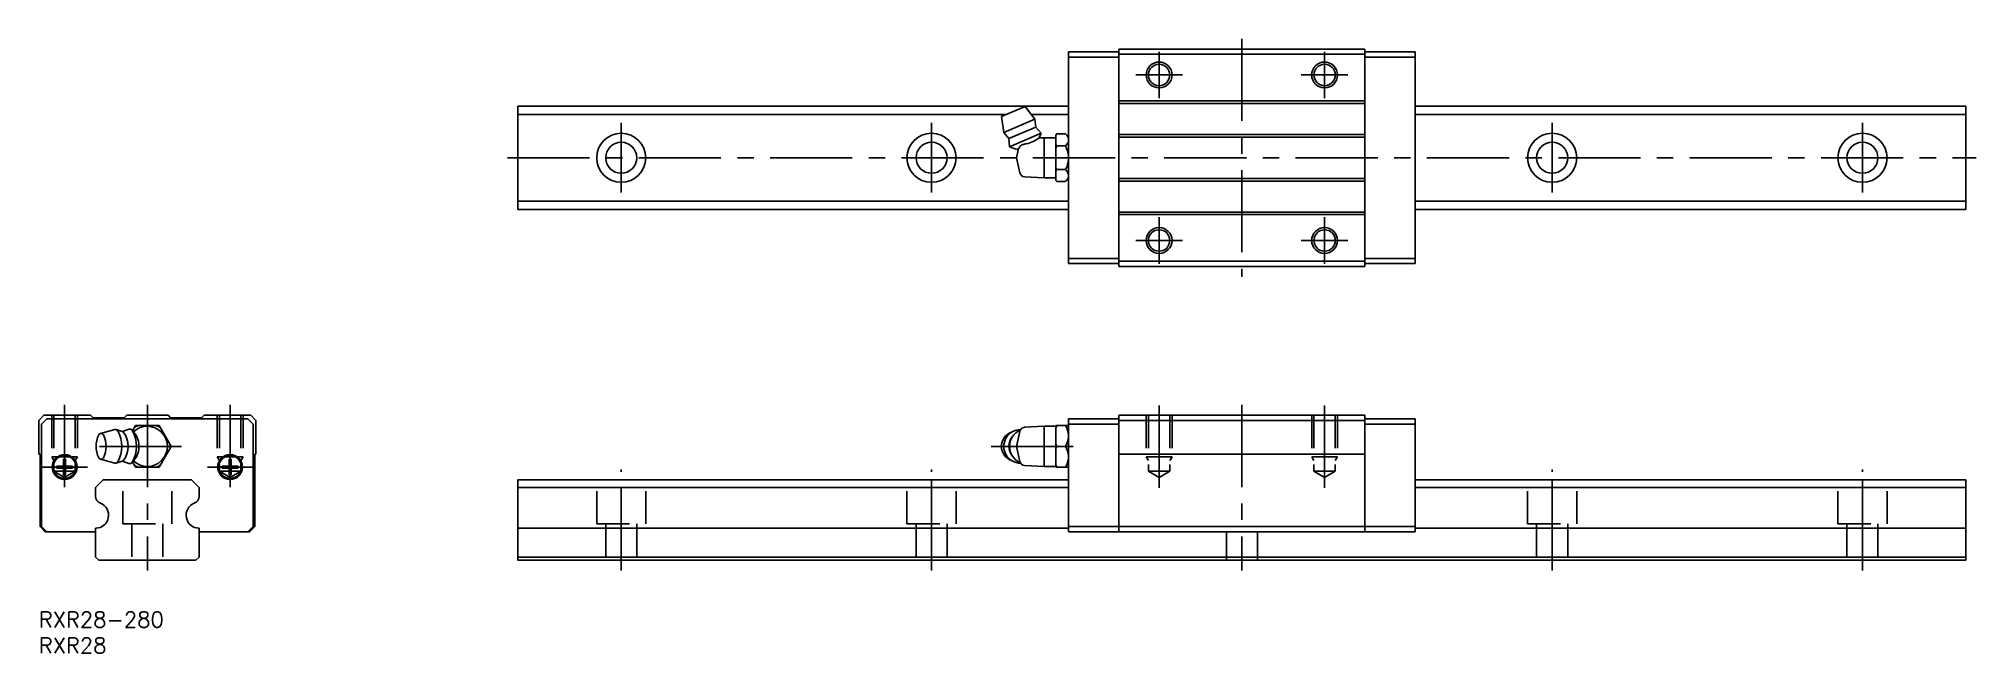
# Model space of a CAD drawing. Extents: x 0 to 375, y -8 to 111.
import ezdxf

# ---------------------------------------------------------------- set-up
doc = ezdxf.new("R2010")
doc.units = 0
doc.header["$LTSCALE"] = 0.5
doc.linetypes.add('CENTER', pattern=[50.8, 31.75, -6.35, 6.35, -6.35])
doc.linetypes.add('DASHED', pattern=[19.05, 12.7, -6.35])
for name, color, linetype in [('MSM_CENTER', 1, 'CENTER'), ('MSM_CONTINUOUS', 7, 'CONTINUOUS'), ('MSM_DASHED', 4, 'DASHED'), ('MSM_NARROW', 5, 'CONTINUOUS'), ('MSM_PART_NUMBER', 7, 'CONTINUOUS')]:
    doc.layers.add(name, color=color, linetype=linetype)
doc.styles.get("Standard").update_dxf_attribs({"font": 'txt.shx', "height": 2, "bigfont": 'bigfont.shx'})

# ---------------------------------------------------------------- blocks, each defined once
blk = doc.blocks.new('*U53')
at = {"layer": 'MSM_PART_NUMBER'}
blk.add_text('RXR28-280', height=3, dxfattribs=at).set_placement((0, -3))
blk = doc.blocks.new('*U54')
at = {"layer": 'MSM_PART_NUMBER'}
blk.add_text('RXR28', height=3, dxfattribs=at).set_placement((0, -8))

msp = doc.modelspace()

# ---------------------------------------------------------------- linework, layer by layer
at = {"layer": 'MSM_CENTER'}
for p, q in [((232.63, 110.8), (232.63, 64.8)), ((216.63, 99.3), (216.63, 108.3)), ((248.63, 99.3), (248.63, 108.3)), ((212.13, 103.8), (221.13, 103.8)), ((244.13, 103.8), (253.13, 103.8)), ((112.63, 81.05), (112.63, 94.55)), ((172.63, 81.05), (172.63, 94.55)), ((292.63, 81.05), (292.63, 94.55)), ((352.63, 81.05), (352.63, 94.55)), ((90.63, 87.8), (374.63, 87.8)), ((216.63, 67.3), (216.63, 76.3)), ((248.63, 67.3), (248.63, 76.3)), ((212.13, 71.8), (221.13, 71.8)), ((244.13, 71.8), (253.13, 71.8)), ((5, 40), (5, 23.6)), ((21, 40), (21, 8)), ((37, 40), (37, 23.6)), ((216.63, 24), (216.63, 40)), ((232.63, 40), (232.63, 8)), ((248.63, 24), (248.63, 40)), ((27.61, 32), (9.1, 32)), ((184.13, 32), (201.13, 32)), ((9.4, 28), (0.6, 28)), ((32.6, 28), (41.4, 28)), ((112.63, 8), (112.63, 27.5)), ((172.63, 8), (172.63, 27.5)), ((292.63, 8), (292.63, 27.5)), ((352.63, 8), (352.63, 27.5))]:
    msp.add_line(p, q, dxfattribs=at)
at = {"layer": 'MSM_CENTER', "color": 3}
for p, q in [((172.63, 10), (172.63, 25.5)), ((292.63, 10), (292.63, 25.5)), ((352.63, 10), (352.63, 25.5))]:
    msp.add_line(p, q, dxfattribs=at)
at = {"layer": 'MSM_CONTINUOUS'}
for p, q in [((208.83, 108.8), (256.43, 108.8)), ((208.83, 66.8), (208.83, 108.8)), ((256.43, 66.8), (256.43, 108.8)), ((199.13, 108.25), (208.83, 108.25)), ((199.13, 67.35), (199.13, 108.25)), ((199.13, 107.26), (208.83, 107.26)), ((208.83, 107.8), (256.43, 107.8)), ((266.13, 108.25), (256.43, 108.25)), ((266.13, 107.26), (256.43, 107.26)), ((266.13, 67.35), (266.13, 108.25)), ((92.63, 97.8), (199.13, 97.8)), ((92.63, 97.8), (92.63, 77.8)), ((186.13, 95.77), (190.74, 97.72)), ((192.61, 95.26), (190.74, 97.72)), ((208.83, 98.8), (256.43, 98.8)), ((208.83, 98.3), (256.43, 98.3)), ((266.13, 97.8), (372.63, 97.8)), ((372.63, 97.8), (372.63, 77.8)), ((92.63, 96.19), (187.11, 96.19)), ((186.13, 95.77), (186.61, 92.71)), ((186.61, 92.71), (192.61, 95.26)), ((187.58, 91.5), (192.8, 93.71)), ((191.9, 96.19), (199.13, 96.19)), ((192.8, 93.71), (192.61, 95.26)), ((193.85, 92.53), (192.8, 93.71)), ((266.13, 96.19), (372.63, 96.19)), ((186.61, 92.71), (187.58, 91.5)), ((187.58, 91.5), (187.7, 89.92)), ((187.7, 89.92), (193.85, 92.53)), ((187.7, 89.92), (189.1, 89.42)), ((193.44, 91.62), (193.85, 92.53)), ((194.43, 91.68), (193.44, 91.62)), ((196.63, 91.68), (194.43, 91.68)), ((194.43, 91.68), (194.43, 83.93)), ((196.85, 92.42), (196.63, 92.2)), ((196.63, 92.19), (196.85, 92.42)), ((196.63, 92.2), (196.63, 83.4)), ((196.85, 90.11), (196.63, 90.34)), ((196.63, 89.65), (196.85, 90.11)), ((196.85, 92.42), (198.52, 92.42)), ((196.85, 90.11), (198.52, 90.11)), ((199.13, 91.8), (198.52, 92.42)), ((208.83, 92.3), (256.43, 92.3)), ((208.83, 91.8), (256.43, 91.8)), ((189.44, 89.57), (189.03, 87.8)), ((189.03, 87.8), (189.7, 84.9)), ((189.1, 89.42), (189.57, 89.62)), ((190.62, 84.13), (194.43, 83.93)), ((194.43, 83.93), (196.63, 83.93)), ((196.63, 85.27), (196.85, 85.5)), ((196.85, 83.19), (196.63, 83.42)), ((196.63, 83.4), (196.85, 83.19)), ((196.85, 85.5), (198.52, 85.5)), ((196.85, 83.19), (198.52, 83.19)), ((198.52, 83.19), (199.13, 83.8)), ((208.83, 83.8), (256.43, 83.8)), ((208.83, 83.3), (256.43, 83.3)), ((92.63, 79.42), (199.13, 79.42)), ((266.13, 79.42), (372.63, 79.42)), ((92.63, 77.8), (199.13, 77.8)), ((208.83, 77.3), (256.43, 77.3)), ((208.83, 76.8), (256.43, 76.8)), ((266.13, 77.8), (372.63, 77.8)), ((199.13, 68.34), (208.83, 68.34)), ((208.83, 67.8), (256.43, 67.8)), ((266.13, 68.34), (256.43, 68.34)), ((199.13, 67.35), (208.83, 67.35)), ((208.83, 66.8), (256.43, 66.8)), ((266.13, 67.35), (256.43, 67.35)), ((1, 38), (0, 37)), ((10, 38), (1, 38)), ((10.5, 37.5), (10, 38)), ((16.5, 37.5), (10.5, 37.5)), ((17, 38), (16.5, 37.5)), ((25, 38), (17, 38)), ((25.5, 37.5), (25, 38)), ((31.5, 37.5), (25.5, 37.5)), ((32, 38), (31.5, 37.5)), ((41, 38), (32, 38)), ((42, 37), (41, 38)), ((208.83, 38), (256.43, 38)), ((208.83, 15.5), (208.83, 38)), ((256.43, 15.5), (256.43, 38)), ((0, 37), (0, 30.5)), ((1.54, 37.3), (0.55, 36.31)), ((0.55, 36.31), (0.55, 16.5)), ((40.46, 37.3), (1.54, 37.3)), ((11.92, 34.48), (14.68, 35.24)), ((14.98, 35.24), (16.34, 34.82)), ((16.2, 34.86), (17.39, 35.3)), ((18.06, 35.11), (18.91, 34.01)), ((18.69, 36), (18.13, 35.02)), ((23.31, 36), (18.69, 36)), ((25.61, 32), (23.31, 36)), ((41.45, 36.31), (40.46, 37.3)), ((41.45, 16.5), (41.45, 36.31)), ((42, 30.5), (42, 37)), ((189.7, 34.9), (189.03, 32)), ((194.43, 35.88), (190.62, 35.68)), ((196.63, 35.88), (194.43, 35.88)), ((194.43, 35.88), (194.43, 28.12)), ((196.63, 36), (196.63, 28)), ((199.13, 36), (196.63, 36)), ((196.63, 35.59), (196.85, 36)), ((199.13, 15.5), (199.13, 37.3)), ((199.13, 37.3), (208.83, 37.3)), ((199.13, 36.31), (208.83, 36.31)), ((208.83, 37), (256.43, 37)), ((266.13, 37.3), (256.43, 37.3)), ((266.13, 36.31), (256.43, 36.31)), ((266.13, 15.5), (266.13, 37.3)), ((0, 30.5), (0.25, 30.5)), ((0.25, 30.5), (0.25, 16.5)), ((18.06, 28.89), (18.91, 29.99)), ((23.31, 28), (25.61, 32)), ((41.75, 16.5), (41.75, 30.5)), ((41.75, 30.5), (42, 30.5)), ((189.03, 32), (189.7, 29.1)), ((196.85, 32), (196.63, 32.4)), ((196.63, 31.6), (196.85, 32)), ((196.85, 32), (198.52, 32)), ((199.13, 30.2), (199.13, 30.18)), ((208.83, 30.5), (256.43, 30.5)), ((4.8, 28.2), (3.47, 28.2)), ((3.47, 27.8), (4.8, 27.8)), ((4.8, 29.53), (4.8, 28.2)), ((4.8, 27.8), (4.8, 26.47)), ((5.2, 28.2), (5.2, 29.53)), ((6.53, 28.2), (5.2, 28.2)), ((5.2, 27.8), (6.53, 27.8)), ((5.2, 26.47), (5.2, 27.8)), ((11.92, 29.52), (14.68, 28.76)), ((14.98, 28.76), (16.34, 29.18)), ((16.2, 29.14), (17.39, 28.7)), ((18.13, 28.98), (18.69, 28)), ((18.69, 28), (23.31, 28)), ((36.8, 28.2), (35.47, 28.2)), ((35.47, 27.8), (36.8, 27.8)), ((36.8, 29.53), (36.8, 28.2)), ((36.8, 27.8), (36.8, 26.47)), ((37.2, 28.2), (37.2, 29.53)), ((38.53, 28.2), (37.2, 28.2)), ((37.2, 27.8), (38.53, 27.8)), ((37.2, 26.47), (37.2, 27.8)), ((190.62, 28.32), (194.43, 28.12)), ((194.43, 28.12), (196.63, 28.12)), ((196.85, 28), (196.63, 28.41)), ((196.63, 28), (199.13, 28)), ((11, 24.04), (12.46, 25.5)), ((11, 22.39), (11, 24.04)), ((12.46, 25.5), (29.54, 25.5)), ((29.54, 25.5), (31, 24.04)), ((31, 24.04), (31, 22.39)), ((92.63, 10), (92.63, 25.5)), ((92.63, 25.5), (199.13, 25.5)), ((92.63, 24.04), (199.13, 24.04)), ((266.13, 25.5), (372.63, 25.5)), ((266.13, 24.04), (372.63, 24.04)), ((372.63, 10), (372.63, 25.5)), ((0.25, 16.5), (1.25, 15.5)), ((0.55, 16.5), (1.55, 15.5)), ((1.25, 15.5), (11, 15.5)), ((11, 10.6), (11, 16.18)), ((31, 16.18), (31, 10.6)), ((31, 15.5), (40.75, 15.5)), ((40.45, 15.5), (41.45, 16.5)), ((40.75, 15.5), (41.75, 16.5)), ((92.63, 16.18), (199.13, 16.18)), ((199.13, 16.5), (266.13, 16.5)), ((199.13, 15.5), (266.13, 15.5)), ((266.13, 16.18), (372.63, 16.18)), ((11.6, 10), (11, 10.6)), ((11.6, 10), (30.4, 10)), ((31, 10.6), (30.4, 10)), ((92.63, 10.6), (372.63, 10.6)), ((92.63, 10), (372.63, 10))]:
    msp.add_line(p, q, dxfattribs=at)
for centre, radius in [((216.63, 103.8), 2.07), ((248.63, 103.8), 2.07), ((112.63, 87.8), 4.75), ((112.63, 87.8), 3), ((172.63, 87.8), 4.75), ((172.63, 87.8), 3), ((292.63, 87.8), 4.75), ((292.63, 87.8), 3), ((352.63, 87.8), 4.75), ((352.63, 87.8), 3), ((216.63, 71.8), 2.07), ((248.63, 71.8), 2.07), ((5, 28), 2.4), ((5, 28), 2.2), ((37, 28), 2.4), ((37, 28), 2.2)]:
    msp.add_circle(centre, radius, dxfattribs=at)
for centre, radius, start, end in [((190.5, 89.41), 0.956, 105.3988, 166.8653), ((191.32, 87.32), 3.2, 96.679, 109.6393), ((189.29, 97.47), 7.17, 283.3701, 305.3794), ((196.69, 90.51), 2.65, 29.7819, 46.2075), ((196.79, 91.94), 2.52, 313.5104, 332.3629), ((193.71, 87.57), 5.44, 4.5825, 27.8682), ((197.92, 91.22), 1.22, 6.5411, 29.2403), ((198.01, 91.28), 1.13, 333.1506, 354.166), ((194.2, 87.9), 4.94, 330.9471, 356.6022), ((190.68, 85.13), 1, 193, 267), ((203.67, 88.92), 7.64, 202.8152, 206.6361), ((197.39, 84.13), 1.77, 10.096, 50.304), ((196.79, 85.02), 2.52, 313.5104, 332.3629), ((198.01, 84.36), 1.13, 333.1506, 354.166), ((16.19, 32), 5.1, 154.2008, 205.7992), ((12.05, 34.01), 0.495, 25.5518, 154.4482), ((7.91, 32), 5.1, 334.2008, 25.7992), ((14.82, 34.73), 0.525, 29.5122, 105.3259), ((9.99, 32), 6.08, 330.505, 29.495), ((12.66, 32), 4.63, 322.579, 37.421), ((17.6, 34.75), 0.589, 27.8192, 110.3634), ((12.47, 32), 6.41, 331.842, 28.158), ((21, 32), 3.88, 226.0602, 133.9398), ((21, 32), 4.4, 114.7758, 125.2242), ((14.85, 32), 4.53, 333.67, 26.33), ((21, 32), 4.4, 54.7758, 65.2242), ((189.01, 32), 2.87, 108.8608, 251.1392), ((189.85, 32), 3.25, 89.9527, 270.0473), ((190.61, 32), 3.03, 137.3434, 222.6566), ((191.14, 32), 3.44, 112.8703, 247.1297), ((190.68, 34.68), 1, 93, 167), ((194.97, 33.79), 4.19, 5.281, 31.8664), ((195.08, 34.17), 4.06, 327.7209, 354.9534), ((21, 32), 4.4, 354.7758, 5.2242), ((195.08, 29.83), 4.06, 5.0466, 32.2791), ((5, 28), 1.54, 172.5379, 187.4621), ((5, 28), 1.54, 82.5379, 97.4621), ((5, 28), 1.54, 262.5379, 277.4621), ((5, 28), 1.54, 352.5379, 7.4621), ((12.05, 29.99), 0.495, 205.5521, 334.4479), ((14.82, 29.27), 0.525, 254.6741, 330.4878), ((17.6, 29.25), 0.589, 249.6365, 332.1807), ((21, 32), 4.4, 234.7758, 245.2242), ((21, 32), 4.4, 294.7758, 305.2242), ((37, 28), 1.54, 172.5379, 187.4621), ((37, 28), 1.54, 82.5379, 97.4621), ((37, 28), 1.54, 262.5379, 277.4621), ((37, 28), 1.54, 352.5379, 7.4621), ((190.68, 29.32), 1, 193, 267), ((194.97, 30.21), 4.19, 328.1336, 354.719), ((12.5, 22.39), 1.5, 180, 247.9757), ((11, 18.68), 2.5, 270, 67.9757), ((31, 18.68), 2.5, 112.0243, 270), ((29.5, 22.39), 1.5, 292.0243, 0)]:
    msp.add_arc(centre, radius, start, end, dxfattribs=at)
at = {"layer": 'MSM_DASHED'}
for p, q in [((2.5, 38), (2.5, 30)), ((2.93, 38), (2.93, 27.19)), ((7.07, 38), (7.07, 27.19)), ((7.5, 38), (7.5, 30)), ((34.5, 38), (34.5, 30)), ((34.93, 38), (34.93, 27.19)), ((39.07, 38), (39.07, 27.19)), ((39.5, 38), (39.5, 30)), ((214.13, 38), (214.13, 30)), ((214.57, 38), (214.57, 27.19)), ((218.7, 38), (218.7, 27.19)), ((219.13, 38), (219.13, 30)), ((246.13, 38), (246.13, 30)), ((246.57, 38), (246.57, 27.19)), ((250.7, 38), (250.7, 27.19)), ((251.13, 38), (251.13, 30)), ((2.5, 30), (7.5, 30)), ((2.5, 30), (2.93, 29.25)), ((7.5, 30), (7.07, 29.25)), ((34.5, 30), (39.5, 30)), ((34.5, 30), (34.93, 29.25)), ((39.5, 30), (39.07, 29.25)), ((214.13, 30), (219.13, 30)), ((214.13, 30), (214.57, 29.25)), ((219.13, 30), (218.7, 29.25)), ((246.13, 30), (251.13, 30)), ((246.13, 30), (246.57, 29.25)), ((251.13, 30), (250.7, 29.25)), ((2.93, 27.19), (7.07, 27.19)), ((2.93, 27.19), (5, 26)), ((7.07, 27.19), (5, 26)), ((34.93, 27.19), (39.07, 27.19)), ((34.93, 27.19), (37, 26)), ((39.07, 27.19), (37, 26)), ((214.57, 27.19), (218.7, 27.19)), ((214.57, 27.19), (216.63, 26)), ((218.7, 27.19), (216.63, 26)), ((246.57, 27.19), (250.7, 27.19)), ((246.57, 27.19), (248.63, 26)), ((250.7, 27.19), (248.63, 26)), ((16.25, 17), (16.25, 25.5)), ((25.75, 17), (25.75, 25.5)), ((107.88, 17), (107.88, 25.5)), ((117.38, 17), (117.38, 25.5)), ((167.88, 17), (167.88, 25.5)), ((177.38, 17), (177.38, 25.5)), ((287.88, 17), (287.88, 25.5)), ((297.38, 17), (297.38, 25.5)), ((347.88, 17), (347.88, 25.5)), ((357.38, 17), (357.38, 25.5)), ((16.25, 17), (25.75, 17)), ((18, 17), (18, 10)), ((24, 17), (24, 10)), ((107.88, 17), (117.38, 17)), ((109.63, 17), (109.63, 10)), ((115.63, 17), (115.63, 10)), ((167.88, 17), (177.38, 17)), ((169.63, 17), (169.63, 10)), ((175.63, 17), (175.63, 10)), ((229.63, 15.5), (229.63, 10)), ((235.63, 15.5), (235.63, 10)), ((287.88, 17), (297.38, 17)), ((289.63, 17), (289.63, 10)), ((295.63, 17), (295.63, 10)), ((347.88, 17), (357.38, 17)), ((349.63, 17), (349.63, 10)), ((355.63, 17), (355.63, 10))]:
    msp.add_line(p, q, dxfattribs=at)
at = {"layer": 'MSM_NARROW'}
for centre in [(216.63, 103.8), (248.63, 103.8), (216.63, 71.8), (248.63, 71.8)]:
    msp.add_circle(centre, 2.5, dxfattribs=at)

# ---------------------------------------------------------------- block references
at = {"layer": 'MSM_CONTINUOUS'}
for name in ['*U53', '*U54']:
    msp.add_blockref(name, (0, 0), dxfattribs=at)

doc.saveas('drawing.dxf')
